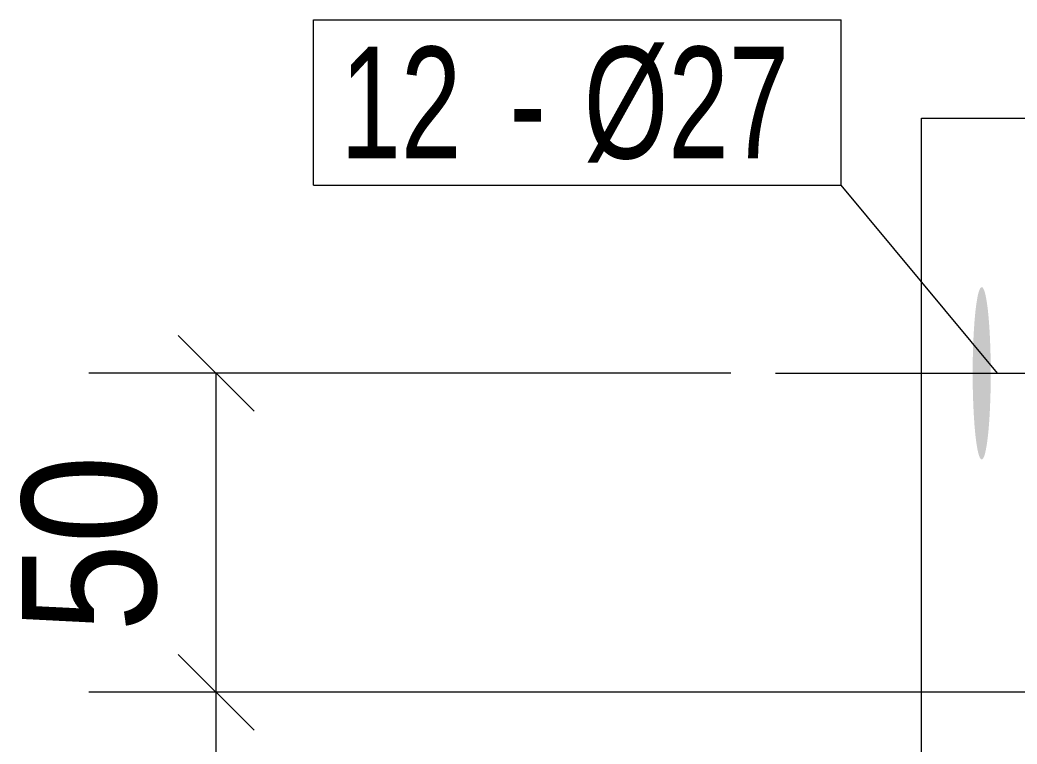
# Model space of a CAD drawing. Header units: millimetres. Extents: x 2 to 825, y 1 to 579.
# Drawn here: x 83 to 105.33, y 471.45 to 487.66 of the extents above; entities that cross this region are included whole.
import ezdxf

# ---------------------------------------------------------------- set-up
doc = ezdxf.new("R2010")
doc.units = ezdxf.units.MM
doc.linetypes.add('XKITLINE00', pattern=[0])
for name, color, linetype, lineweight in [('Bolt', 3, 'Continuous', 0), ('BoltMark', 7, 'Continuous', 0), ('Dimensions', 7, 'Continuous', 0), ('Part', 2, 'Continuous', 0)]:
    doc.layers.add(name, color=color, linetype=linetype, lineweight=lineweight)
doc.styles.add('ARIAL', font='ARIAL.TTF')
doc.styles.add('ARIAL_NARROW', font='ARIALN.TTF')

# ---------------------------------------------------------------- blocks, each defined once
blk = doc.blocks.new('*A38')
at = {"layer": 'Bolt'}
blk.add_hatch(color=3, dxfattribs=at).paths.add_polyline_path([(104.741, 479.704), (104.741, 479.657), (104.741, 479.609), (104.74, 479.562), (104.74, 479.515), (104.739, 479.468), (104.738, 479.421), (104.737, 479.375), (104.736, 479.329), (104.735, 479.283), (104.734, 479.237), (104.732, 479.191), (104.731, 479.146), (104.729, 479.101), (104.727, 479.057), (104.726, 479.013), (104.724, 478.97), (104.722, 478.927), (104.719, 478.884), (104.717, 478.842), (104.715, 478.801), (104.712, 478.76), (104.71, 478.719), (104.707, 478.68), (104.704, 478.641), (104.701, 478.602), (104.698, 478.565), (104.695, 478.528), (104.692, 478.492), (104.689, 478.456), (104.685, 478.421), (104.682, 478.387), (104.678, 478.354), (104.675, 478.322), (104.671, 478.291), (104.667, 478.26), (104.663, 478.231), (104.659, 478.202), (104.655, 478.174), (104.651, 478.148), (104.647, 478.122), (104.643, 478.097), (104.638, 478.073), (104.634, 478.05), (104.63, 478.029), (104.625, 478.008), (104.621, 477.988), (104.616, 477.969), (104.612, 477.952), (104.607, 477.935), (104.602, 477.92), (104.597, 477.906), (104.593, 477.892), (104.588, 477.88), (104.583, 477.869), (104.578, 477.86), (104.573, 477.851), (104.568, 477.844), (104.564, 477.837), (104.559, 477.832), (104.554, 477.828), (104.549, 477.825), (104.544, 477.823), (104.539, 477.823), (104.534, 477.823), (104.529, 477.825), (104.524, 477.828), (104.519, 477.832), (104.514, 477.837), (104.509, 477.844), (104.504, 477.851), (104.499, 477.86), (104.494, 477.869), (104.49, 477.88), (104.485, 477.892), (104.48, 477.906), (104.475, 477.92), (104.471, 477.935), (104.466, 477.952), (104.461, 477.969), (104.457, 477.988), (104.452, 478.008), (104.448, 478.029), (104.443, 478.05), (104.439, 478.073), (104.435, 478.097), (104.431, 478.122), (104.426, 478.148), (104.422, 478.174), (104.418, 478.202), (104.414, 478.231), (104.41, 478.26), (104.407, 478.291), (104.403, 478.322), (104.399, 478.354), (104.396, 478.387), (104.392, 478.421), (104.389, 478.456), (104.386, 478.492), (104.382, 478.528), (104.379, 478.565), (104.376, 478.602), (104.373, 478.641), (104.371, 478.68), (104.368, 478.719), (104.365, 478.76), (104.363, 478.801), (104.36, 478.842), (104.358, 478.884), (104.356, 478.927), (104.354, 478.97), (104.352, 479.013), (104.35, 479.057), (104.348, 479.101), (104.347, 479.146), (104.345, 479.191), (104.344, 479.237), (104.343, 479.283), (104.341, 479.329), (104.34, 479.375), (104.339, 479.421), (104.339, 479.468), (104.338, 479.515), (104.337, 479.562), (104.337, 479.609), (104.337, 479.657), (104.337, 479.704), (104.336, 479.751), (104.337, 479.799), (104.337, 479.846), (104.337, 479.893), (104.337, 479.94), (104.338, 479.987), (104.339, 480.034), (104.339, 480.081), (104.34, 480.127), (104.341, 480.174), (104.343, 480.22), (104.344, 480.266), (104.345, 480.311), (104.347, 480.356), (104.348, 480.401), (104.35, 480.445), (104.352, 480.489), (104.354, 480.533), (104.356, 480.576), (104.358, 480.618), (104.36, 480.66), (104.363, 480.702), (104.365, 480.743), (104.368, 480.783), (104.371, 480.823), (104.373, 480.862), (104.376, 480.9), (104.379, 480.938), (104.382, 480.975), (104.386, 481.011), (104.389, 481.046), (104.392, 481.081), (104.396, 481.115), (104.399, 481.148), (104.403, 481.18), (104.407, 481.212), (104.41, 481.242), (104.414, 481.272), (104.418, 481.3), (104.422, 481.328), (104.426, 481.355), (104.431, 481.381), (104.435, 481.405), (104.439, 481.429), (104.443, 481.452), (104.448, 481.474), (104.452, 481.495), (104.457, 481.514), (104.461, 481.533), (104.466, 481.551), (104.471, 481.567), (104.475, 481.582), (104.48, 481.597), (104.485, 481.61), (104.49, 481.622), (104.494, 481.633), (104.499, 481.643), (104.504, 481.651), (104.509, 481.659), (104.514, 481.665), (104.519, 481.67), (104.524, 481.675), (104.529, 481.677), (104.534, 481.679), (104.539, 481.68), (104.544, 481.679), (104.549, 481.677), (104.554, 481.675), (104.559, 481.67), (104.564, 481.665), (104.568, 481.659), (104.573, 481.651), (104.578, 481.643), (104.583, 481.633), (104.588, 481.622), (104.593, 481.61), (104.597, 481.597), (104.602, 481.582), (104.607, 481.567), (104.612, 481.551), (104.616, 481.533), (104.621, 481.514), (104.625, 481.495), (104.63, 481.474), (104.634, 481.452), (104.638, 481.429), (104.643, 481.405), (104.647, 481.381), (104.651, 481.355), (104.655, 481.328), (104.659, 481.3), (104.663, 481.272), (104.667, 481.242), (104.671, 481.212), (104.675, 481.18), (104.678, 481.148), (104.682, 481.115), (104.685, 481.081), (104.689, 481.046), (104.692, 481.011), (104.695, 480.975), (104.698, 480.938), (104.701, 480.9), (104.704, 480.862), (104.707, 480.823), (104.71, 480.783), (104.712, 480.743), (104.715, 480.702), (104.717, 480.66), (104.719, 480.618), (104.722, 480.576), (104.724, 480.533), (104.726, 480.489), (104.727, 480.445), (104.729, 480.401), (104.731, 480.356), (104.732, 480.311), (104.734, 480.266), (104.735, 480.22), (104.736, 480.174), (104.737, 480.127), (104.738, 480.081), (104.739, 480.034), (104.74, 479.987), (104.74, 479.94), (104.741, 479.893), (104.741, 479.846), (104.741, 479.799), (104.741, 479.751)], flags=17)
at = {"layer": 'Bolt', "color": 3, "linetype": 'XKITLINE00', "lineweight": 0}
for p, q in [((99.922, 479.751), (109.866, 479.751)), ((101.12, 479.751), (111.065, 479.751)), ((102.319, 479.751), (112.264, 479.751))]:
    blk.add_line(p, q, dxfattribs=at)
blk = doc.blocks.new('*A53')
at = {"layer": 'Part', "color": 2, "linetype": 'XKITLINE00', "lineweight": 0}
for p, q in [((103.19, 485.465), (116.821, 485.465)), ((103.19, 459.751), (103.19, 485.465))]:
    blk.add_line(p, q, dxfattribs=at)
blk = doc.blocks.new('*A126')
at = {"layer": 'Dimensions', "color": 7, "linetype": 'XKITLINE00', "lineweight": 0}
for p, q in [((86.548, 473.457), (88.246, 471.76)), ((110.397, 472.608), (84.547, 472.608)), ((87.397, 465.465), (87.397, 472.608))]:
    blk.add_line(p, q, dxfattribs=at)
at = {"layer": 'Dimensions', "color": 3}
blk.add_point((87.397, 472.608), dxfattribs=at)
blk = doc.blocks.new('*A127')
at = {"layer": 'Dimensions', "color": 7, "linetype": 'XKITLINE00', "lineweight": 0}
for p, q in [((86.548, 480.6), (88.246, 478.903)), ((98.922, 479.751), (84.547, 479.751)), ((87.397, 472.608), (87.397, 479.751)), ((86.548, 473.457), (88.246, 471.76)), ((110.397, 472.608), (84.547, 472.608))]:
    blk.add_line(p, q, dxfattribs=at)
at = {"layer": 'Dimensions', "color": 3}
for p in [(87.397, 479.751), (87.397, 472.608)]:
    blk.add_point(p, dxfattribs=at)
at = {"layer": 'Dimensions', "color": 3, "style": 'ARIAL', "width": 0.85}
blk.add_text('50', height=3, rotation=90.0002, dxfattribs=at).set_placement((86.047, 473.955))
blk = doc.blocks.new('*A131')
at = {"layer": 'BoltMark', "color": 7, "linetype": 'XKITLINE00', "lineweight": 0}
for p, q in [((89.578, 487.663), (101.394, 487.663)), ((89.578, 483.963), (89.578, 487.663)), ((101.394, 483.963), (101.394, 487.663)), ((89.578, 483.963), (101.394, 483.963)), ((104.894, 479.751), (101.394, 483.963))]:
    blk.add_line(p, q, dxfattribs=at)
at = {"layer": 'BoltMark', "color": 3, "style": 'ARIAL_NARROW', "width": 0.85}
for s, p in [('12', (90.178, 484.563)), ('Ø27', (95.627, 484.563)), ('-', (93.967, 484.563))]:
    blk.add_text(s, height=2.5, dxfattribs=at).set_placement(p)

msp = doc.modelspace()

# ---------------------------------------------------------------- block references
at = {"lineweight": 0}
for name in ['*A131', '*A53', '*A38', '*A127', '*A126']:
    msp.add_blockref(name, (0, 0), dxfattribs=at)

doc.saveas('drawing.dxf')
